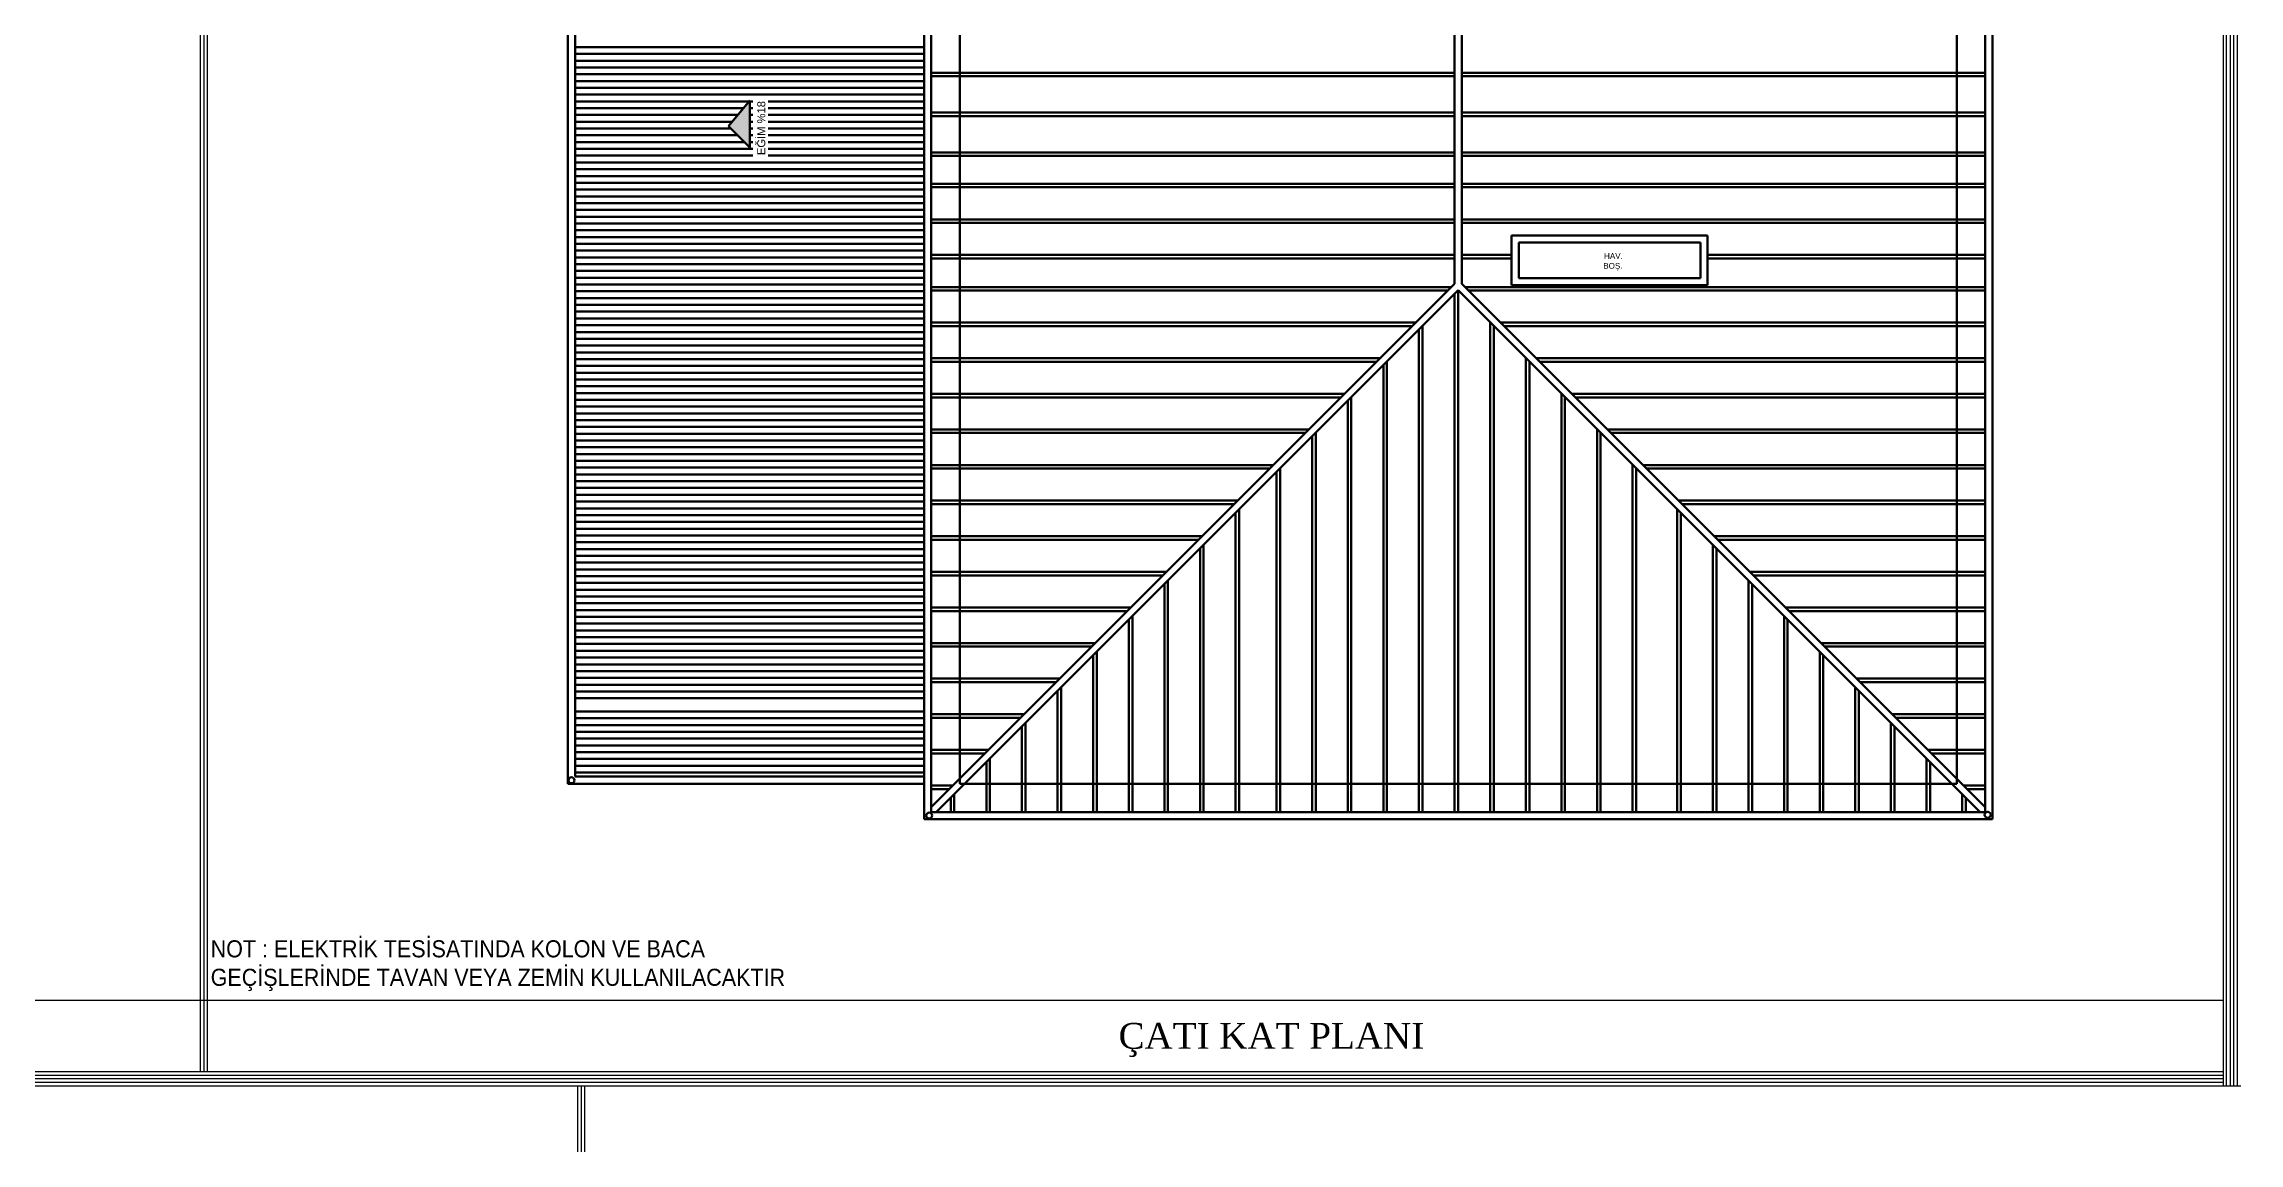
# Model space of a CAD drawing. Header units: millimetres. Extents: x 2046 to 14753, y 2361 to 29276.
# Drawn here: x 8400 to 11482, y 11071 to 12615 of the extents above; entities that cross this region are included whole.
import ezdxf

# ---------------------------------------------------------------- set-up
doc = ezdxf.new("R2010")
doc.units = ezdxf.units.MM
for name, color, linetype, lineweight in [('A.O. DUVAR', 7, 'Continuous', 50), ('TOPRAKLAMA', 44, 'Continuous', 18), ('yazi', 251, 'Continuous', 25)]:
    doc.layers.add(name, color=color, linetype=linetype, lineweight=lineweight)
doc.layers.add('Elektrik Yazı', color=7, linetype='Continuous')
doc.styles.add('Elektrik Yazı', font='times.ttf')
doc.styles.add('SS', font='arial.ttf', dxfattribs={"height": 11.5})
doc.styles.add('ulku', font='arial.ttf')
doc.styles.add('UNIVCH', font='arial.ttf', dxfattribs={"width": 0.7, "height": 70})

# ---------------------------------------------------------------- blocks, each defined once
blk = doc.blocks.new('ÖZEL NOT')
at = {"layer": 'Elektrik Yazı', "insert": (0, 81.2), "char_height": 24, "width": 884.096, "attachment_point": 1, "style": 'UNIVCH'}
blk.add_mtext('{\\W0.9;NOT : ELEKTRİK TESİSATINDA KOLON VE BACA GEÇİŞLERİNDE TAVAN VEYA ZEMİN KULLANILACAKTIR}', dxfattribs=at)

msp = doc.modelspace()

# ---------------------------------------------------------------- hatches: boundary and pattern name
at = {"layer": 'A.O. DUVAR'}
h = msp.add_hatch(color=256, dxfattribs=at)
h.dxf.hatch_style = 1
h.paths.add_polyline_path([(9390.632, 12535.123), (9360.632, 12499.123), (9390.632, 12469.123)])

# ---------------------------------------------------------------- linework, layer by layer
for p, q in [((9635.33, 11525.858), (9635.33, 13685.858)), ((11135.33, 13685.858), (11135.33, 11525.858)), ((9645.33, 11535.858), (9645.33, 13675.858)), ((11125.33, 13675.858), (11125.33, 11535.858)), ((9135.33, 13635.858), (9135.33, 11575.858)), ((9145.33, 13625.858), (9145.33, 11585.858)), ((9685.33, 13635.858), (9685.33, 11575.858)), ((11085.33, 11575.858), (11085.33, 13635.858)), ((10380.33, 12933.787), (10380.33, 12277.929)), ((10390.33, 12933.787), (10390.33, 12277.929)), ((10380.33, 12574.358), (9645.33, 12574.358)), ((10380.33, 12569.358), (9645.33, 12569.358)), ((10390.33, 12574.358), (11125.33, 12574.358)), ((10390.33, 12569.358), (11125.33, 12569.358)), ((9360.632, 12499.123), (9390.632, 12535.123)), ((9390.632, 12535.123), (9390.632, 12469.123)), ((10380.33, 12518.358), (9645.33, 12518.358)), ((10390.33, 12518.358), (11125.33, 12518.358)), ((9390.632, 12469.123), (9360.632, 12499.123)), ((10380.33, 12513.358), (9645.33, 12513.358)), ((10390.33, 12513.358), (11125.33, 12513.358)), ((10380.33, 12462.358), (9645.33, 12462.358)), ((10380.33, 12457.358), (9645.33, 12457.358)), ((10390.33, 12462.358), (11125.33, 12462.358)), ((10390.33, 12457.358), (11125.33, 12457.358)), ((10380.33, 12418.358), (9645.33, 12418.358)), ((10380.33, 12413.358), (9645.33, 12413.358)), ((10390.33, 12418.358), (11125.33, 12418.358)), ((10390.33, 12413.358), (11125.33, 12413.358)), ((10380.33, 12368.358), (9645.33, 12368.358)), ((10380.33, 12363.358), (9645.33, 12363.358)), ((10390.33, 12368.358), (11125.33, 12368.358)), ((10390.33, 12363.358), (11125.33, 12363.358)), ((10460.33, 12345.858), (10735.33, 12345.858)), ((10460.33, 12275.858), (10460.33, 12345.858)), ((10470.33, 12335.858), (10725.33, 12335.858)), ((10470.33, 12285.858), (10470.33, 12335.858)), ((10725.33, 12335.858), (10725.33, 12285.858)), ((10735.33, 12345.858), (10735.33, 12275.858)), ((10380.33, 12318.358), (9645.33, 12318.358)), ((10380.33, 12318.358), (9645.33, 12318.358)), ((10380.33, 12313.358), (9645.33, 12313.358)), ((10390.33, 12318.358), (10460.33, 12318.358)), ((10390.33, 12318.358), (10460.33, 12318.358)), ((10390.33, 12313.358), (10460.33, 12313.358)), ((10735.33, 12318.358), (11125.33, 12318.358)), ((10735.33, 12318.358), (11125.33, 12318.358)), ((10735.33, 12313.358), (11125.33, 12313.358)), ((9645.33, 11542.929), (10380.33, 12277.929)), ((10375.759, 12273.358), (9645.33, 12273.358)), ((10370.759, 12268.358), (9645.33, 12268.358)), ((9652.401, 11535.858), (10385.33, 12268.787)), ((10385.2, 12268.657), (10385.2, 11535.858)), ((10623.259, 12030.858), (10385.33, 12268.787)), ((10637.401, 12030.858), (10390.33, 12277.929)), ((10394.901, 12273.358), (11125.33, 12273.358)), ((10399.901, 12268.358), (11125.33, 12268.358)), ((10735.33, 12275.858), (10460.33, 12275.858)), ((10725.33, 12285.858), (10470.33, 12285.858)), ((10380.2, 12263.657), (10380.2, 11535.858)), ((10325.759, 12223.358), (9645.33, 12223.358)), ((10320.759, 12218.358), (9645.33, 12218.358)), ((10330.2, 12213.657), (10330.2, 11535.858)), ((10335.2, 12218.657), (10335.2, 11535.858)), ((10430.2, 12223.918), (10430.2, 11535.858)), ((10435.2, 12218.918), (10435.2, 11535.858)), ((10444.901, 12223.358), (11125.33, 12223.358)), ((10449.901, 12218.358), (11125.33, 12218.358)), ((10275.759, 12173.358), (9645.33, 12173.358)), ((10270.759, 12168.358), (9645.33, 12168.358)), ((10280.2, 12163.657), (10280.2, 11535.858)), ((10285.2, 12168.657), (10285.2, 11535.858)), ((10480.2, 12173.918), (10480.2, 12030.858)), ((10480.2, 12173.918), (10480.2, 11535.858)), ((10485.2, 12168.918), (10485.2, 12030.858)), ((10485.2, 12168.918), (10485.2, 11535.858)), ((10494.901, 12173.358), (11125.33, 12173.358)), ((10499.901, 12168.358), (11125.33, 12168.358)), ((10225.759, 12123.358), (9645.33, 12123.358)), ((10220.759, 12118.358), (9645.33, 12118.358)), ((10230.2, 12113.657), (10230.2, 11535.858)), ((10235.2, 12118.657), (10235.2, 11535.858)), ((10530.2, 12123.918), (10530.2, 12030.858)), ((10530.2, 12123.918), (10530.2, 11535.858)), ((10535.2, 12118.918), (10535.2, 12030.858)), ((10535.2, 12118.918), (10535.2, 11535.858)), ((10544.901, 12123.358), (11125.33, 12123.358)), ((10549.901, 12118.358), (11125.33, 12118.358)), ((10175.759, 12073.358), (9645.33, 12073.358)), ((10170.759, 12068.358), (9645.33, 12068.358)), ((10180.2, 12063.657), (10180.2, 11535.858)), ((10185.2, 12068.657), (10185.2, 11535.858)), ((10580.2, 12073.918), (10580.2, 12030.858)), ((10580.2, 12073.918), (10580.2, 11535.858)), ((10585.2, 12068.918), (10585.2, 12030.858)), ((10585.2, 12068.918), (10585.2, 11535.858)), ((10594.901, 12073.358), (11125.33, 12073.358)), ((10599.901, 12068.358), (11125.33, 12068.358)), ((10125.759, 12023.358), (9645.33, 12023.358)), ((11118.259, 11535.858), (10623.259, 12030.858)), ((10630.2, 12023.918), (10630.2, 11535.858)), ((11125.33, 11542.929), (10637.401, 12030.858)), ((10644.901, 12023.358), (11125.33, 12023.358)), ((10120.759, 12018.358), (9645.33, 12018.358)), ((10130.2, 12013.657), (10130.2, 11535.858)), ((10135.2, 12018.657), (10135.2, 11535.858)), ((10635.2, 12018.918), (10635.2, 11535.858)), ((10649.901, 12018.358), (11125.33, 12018.358)), ((10075.759, 11973.358), (9645.33, 11973.358)), ((10070.759, 11968.358), (9645.33, 11968.358)), ((10077.83, 11961.287), (10077.83, 11535.858)), ((10692.83, 11961.287), (10692.83, 11535.858)), ((10694.901, 11973.358), (11125.33, 11973.358)), ((10699.901, 11968.358), (11125.33, 11968.358)), ((10072.83, 11956.287), (10072.83, 11535.858)), ((10697.83, 11956.287), (10697.83, 11535.858)), ((10025.759, 11923.358), (9645.33, 11923.358)), ((10020.759, 11918.358), (9645.33, 11918.358)), ((10022.83, 11906.287), (10022.83, 11535.858)), ((10027.83, 11911.287), (10027.83, 11535.858)), ((10742.83, 11911.287), (10742.83, 11535.858)), ((10744.901, 11923.358), (11125.33, 11923.358)), ((10747.83, 11906.287), (10747.83, 11535.858)), ((10749.901, 11918.358), (11125.33, 11918.358)), ((9975.759, 11873.358), (9645.33, 11873.358)), ((9970.759, 11868.358), (9645.33, 11868.358)), ((10794.901, 11873.358), (11125.33, 11873.358)), ((10799.901, 11868.358), (11125.33, 11868.358)), ((9972.83, 11856.287), (9972.83, 11535.858)), ((9977.83, 11861.287), (9977.83, 11535.858)), ((10792.83, 11861.287), (10792.83, 11535.858)), ((10797.83, 11856.287), (10797.83, 11535.858)), ((9925.759, 11823.358), (9645.33, 11823.358)), ((9920.759, 11818.358), (9645.33, 11818.358)), ((9922.83, 11806.287), (9922.83, 11535.858)), ((9927.83, 11811.287), (9927.83, 11535.858)), ((10842.83, 11811.287), (10842.83, 11535.858)), ((10844.901, 11823.358), (11125.33, 11823.358)), ((10847.83, 11806.287), (10847.83, 11535.858)), ((10849.901, 11818.358), (11125.33, 11818.358)), ((9875.759, 11773.358), (9645.33, 11773.358)), ((9870.759, 11768.358), (9645.33, 11768.358)), ((9872.83, 11756.287), (9872.83, 11535.858)), ((9877.83, 11761.287), (9877.83, 11535.858)), ((10892.83, 11761.287), (10892.83, 11535.858)), ((10894.901, 11773.358), (11125.33, 11773.358)), ((10897.83, 11756.287), (10897.83, 11535.858)), ((10899.901, 11768.358), (11125.33, 11768.358)), ((9825.759, 11723.358), (9645.33, 11723.358)), ((9820.759, 11718.358), (9645.33, 11718.358)), ((10944.901, 11723.358), (11125.33, 11723.358)), ((10949.901, 11718.358), (11125.33, 11718.358)), ((9822.83, 11706.287), (9822.83, 11535.858)), ((9827.83, 11711.287), (9827.83, 11535.858)), ((10942.83, 11711.287), (10942.83, 11535.858)), ((10947.83, 11706.287), (10947.83, 11535.858)), ((9775.759, 11673.358), (9645.33, 11673.358)), ((9770.759, 11668.358), (9645.33, 11668.358)), ((9772.83, 11656.287), (9772.83, 11535.858)), ((9777.83, 11661.287), (9777.83, 11535.858)), ((10992.83, 11661.287), (10992.83, 11535.858)), ((10994.901, 11673.358), (11125.33, 11673.358)), ((10997.83, 11656.287), (10997.83, 11535.858)), ((10999.901, 11668.358), (11125.33, 11668.358)), ((9725.759, 11623.358), (9645.33, 11623.358)), ((11044.901, 11623.358), (11125.33, 11623.358)), ((9720.759, 11618.358), (9645.33, 11618.358)), ((9722.83, 11606.287), (9722.83, 11535.858)), ((9727.83, 11611.287), (9727.83, 11535.858)), ((11042.83, 11611.287), (11042.83, 11535.858)), ((11047.83, 11606.287), (11047.83, 11535.858)), ((11049.901, 11618.358), (11125.33, 11618.358)), ((9135.33, 11575.858), (9635.33, 11575.858)), ((9145.33, 11585.858), (9635.33, 11585.858)), ((9675.759, 11573.358), (9645.33, 11573.358)), ((9670.759, 11568.358), (9645.33, 11568.358)), ((9677.83, 11561.287), (9677.83, 11535.858)), ((9685.33, 11575.858), (11085.33, 11575.858)), ((11092.83, 11561.287), (11092.83, 11535.858)), ((11094.901, 11573.358), (11125.33, 11573.358)), ((11099.901, 11568.358), (11125.33, 11568.358)), ((11125.33, 11535.858), (9645.33, 11535.858)), ((9672.83, 11556.287), (9672.83, 11535.858)), ((11097.83, 11556.287), (11097.83, 11535.858)), ((9635.33, 11525.858), (9635.33, 11525.858)), ((9635.33, 11525.858), (11085.33, 11525.858)), ((9635.33, 11525.858), (9635.33, 11525.858)), ((11135.33, 11525.858), (9635.33, 11525.858)), ((11085.33, 11525.858), (11085.33, 11525.858))]:
    msp.add_line(p, q, dxfattribs=at)
at = {"layer": 'A.O. DUVAR', "linetype": 'Continuous', "transparency": 33554488}
for p, q in [((9635.33, 12610.235), (9145.33, 12610.235)), ((9635.33, 12600.71), (9145.33, 12600.71)), ((9635.33, 12591.185), (9145.33, 12591.185)), ((9635.33, 12581.66), (9145.33, 12581.66)), ((9635.33, 12572.135), (9145.33, 12572.135)), ((9635.33, 12562.61), (9145.33, 12562.61)), ((9635.33, 12553.085), (9145.33, 12553.085)), ((9635.33, 12543.56), (9145.33, 12543.56)), ((9389.726, 12534.035), (9145.33, 12534.035)), ((9381.788, 12524.51), (9145.33, 12524.51)), ((9373.851, 12514.985), (9145.33, 12514.985)), ((9394.887, 12534.035), (9390.632, 12534.035)), ((9394.887, 12524.51), (9390.632, 12524.51)), ((9394.887, 12514.985), (9390.632, 12514.985)), ((9635.33, 12534.035), (9416.375, 12534.035)), ((9635.33, 12524.51), (9416.375, 12524.51)), ((9635.33, 12514.985), (9416.375, 12514.985)), ((9365.913, 12505.46), (9145.33, 12505.46)), ((9363.82, 12495.935), (9145.33, 12495.935)), ((9373.345, 12486.41), (9145.33, 12486.41)), ((9394.887, 12505.46), (9390.632, 12505.46)), ((9394.887, 12495.935), (9390.632, 12495.935)), ((9394.887, 12486.41), (9390.632, 12486.41)), ((9635.33, 12505.46), (9416.375, 12505.46)), ((9635.33, 12495.935), (9416.375, 12495.935)), ((9635.33, 12486.41), (9416.375, 12486.41)), ((9382.87, 12476.885), (9145.33, 12476.885)), ((9394.887, 12467.36), (9145.33, 12467.36)), ((9394.887, 12457.835), (9145.33, 12457.835)), ((9394.887, 12476.885), (9390.632, 12476.885)), ((9635.33, 12476.885), (9416.375, 12476.885)), ((9635.33, 12467.36), (9416.375, 12467.36)), ((9635.33, 12457.835), (9416.375, 12457.835)), ((9635.33, 12448.31), (9145.33, 12448.31)), ((9635.33, 12438.785), (9145.33, 12438.785)), ((9635.33, 12429.26), (9145.33, 12429.26)), ((9635.33, 12419.735), (9145.33, 12419.735)), ((9635.33, 12410.21), (9145.33, 12410.21)), ((9635.33, 12400.685), (9145.33, 12400.685)), ((9635.33, 12391.16), (9145.33, 12391.16)), ((9635.33, 12381.635), (9145.33, 12381.635)), ((9635.33, 12372.11), (9145.33, 12372.11)), ((9635.33, 12362.585), (9145.33, 12362.585)), ((9635.33, 12353.06), (9145.33, 12353.06)), ((9635.33, 12343.535), (9145.33, 12343.535)), ((9635.33, 12334.01), (9145.33, 12334.01)), ((9635.33, 12324.485), (9145.33, 12324.485)), ((9635.33, 12314.96), (9145.33, 12314.96)), ((9635.33, 12305.435), (9145.33, 12305.435)), ((9635.33, 12295.91), (9145.33, 12295.91)), ((9635.33, 12286.385), (9145.33, 12286.385)), ((9635.33, 12276.86), (9145.33, 12276.86)), ((9635.33, 12267.335), (9145.33, 12267.335)), ((9635.33, 12257.81), (9145.33, 12257.81)), ((9635.33, 12248.285), (9145.33, 12248.285)), ((9635.33, 12238.76), (9145.33, 12238.76)), ((9635.33, 12229.235), (9145.33, 12229.235)), ((9635.33, 12219.71), (9145.33, 12219.71)), ((9635.33, 12210.185), (9145.33, 12210.185)), ((9635.33, 12200.66), (9145.33, 12200.66)), ((9635.33, 12191.135), (9145.33, 12191.135)), ((9635.33, 12181.61), (9145.33, 12181.61)), ((9635.33, 12172.085), (9145.33, 12172.085)), ((9635.33, 12162.56), (9145.33, 12162.56)), ((9635.33, 12153.035), (9145.33, 12153.035)), ((9635.33, 12143.51), (9145.33, 12143.51)), ((9635.33, 12133.985), (9145.33, 12133.985)), ((9635.33, 12124.46), (9145.33, 12124.46)), ((9635.33, 12114.935), (9145.33, 12114.935)), ((9635.33, 12105.41), (9145.33, 12105.41)), ((9635.33, 12095.885), (9145.33, 12095.885)), ((9635.33, 12086.36), (9145.33, 12086.36)), ((9635.33, 12076.835), (9145.33, 12076.835)), ((9635.33, 12067.31), (9145.33, 12067.31)), ((9635.33, 12057.785), (9145.33, 12057.785)), ((9635.33, 12048.26), (9145.33, 12048.26)), ((9635.33, 12038.735), (9145.33, 12038.735)), ((9635.33, 12029.21), (9145.33, 12029.21)), ((9635.33, 12019.685), (9145.33, 12019.685)), ((9635.33, 12010.16), (9145.33, 12010.16)), ((9635.33, 12000.635), (9145.33, 12000.635)), ((9635.33, 11991.11), (9145.33, 11991.11)), ((9635.33, 11981.585), (9145.33, 11981.585)), ((9635.33, 11972.06), (9145.33, 11972.06)), ((9635.33, 11962.535), (9145.33, 11962.535)), ((9635.33, 11953.01), (9145.33, 11953.01)), ((9635.33, 11943.485), (9145.33, 11943.485)), ((9635.33, 11933.96), (9145.33, 11933.96)), ((9635.33, 11924.435), (9145.33, 11924.435)), ((9635.33, 11914.91), (9145.33, 11914.91)), ((9635.33, 11905.385), (9145.33, 11905.385)), ((9635.33, 11895.86), (9145.33, 11895.86)), ((9635.33, 11886.335), (9145.33, 11886.335)), ((9635.33, 11876.81), (9145.33, 11876.81)), ((9635.33, 11867.285), (9145.33, 11867.285)), ((9635.33, 11857.76), (9145.33, 11857.76)), ((9635.33, 11848.235), (9145.33, 11848.235)), ((9635.33, 11838.71), (9145.33, 11838.71)), ((9635.33, 11829.185), (9145.33, 11829.185)), ((9635.33, 11819.66), (9145.33, 11819.66)), ((9635.33, 11810.135), (9145.33, 11810.135)), ((9635.33, 11800.61), (9145.33, 11800.61)), ((9635.33, 11791.085), (9145.33, 11791.085)), ((9635.33, 11781.56), (9145.33, 11781.56)), ((9635.33, 11772.035), (9145.33, 11772.035)), ((9635.33, 11762.51), (9145.33, 11762.51)), ((9635.33, 11752.985), (9145.33, 11752.985)), ((9635.33, 11743.46), (9145.33, 11743.46)), ((9635.33, 11733.935), (9145.33, 11733.935)), ((9635.33, 11724.41), (9145.33, 11724.41)), ((9635.33, 11714.885), (9145.33, 11714.885)), ((9635.33, 11705.36), (9145.33, 11705.36)), ((9635.33, 11695.835), (9145.33, 11695.835)), ((9635.33, 11677.282), (9145.33, 11677.282)), ((9635.33, 11667.757), (9145.33, 11667.757)), ((9635.33, 11658.232), (9145.33, 11658.232)), ((9635.33, 11648.707), (9145.33, 11648.707)), ((9635.33, 11639.182), (9145.33, 11639.182)), ((9635.33, 11629.657), (9145.33, 11629.657)), ((9635.33, 11620.132), (9145.33, 11620.132)), ((9635.33, 11610.607), (9145.33, 11610.607)), ((9635.33, 11601.082), (9145.33, 11601.082)), ((9635.33, 11591.557), (9145.33, 11591.557))]:
    msp.add_line(p, q, dxfattribs=at)
at = {"layer": 'A.O. DUVAR'}
for centre in [(9140.249, 11580.688), (9642.552, 11531.119), (11128.707, 11532.14)]:
    msp.add_circle(centre, 4.234, dxfattribs=at)
at = {"layer": 'yazi'}
for p, q in [((11464.215, 11151.662), (11464.215, 26057.18)), ((11474.215, 11151.662), (11474.215, 26057.18)), ((3020.515, 11271.662), (11459.215, 11271.662))]:
    msp.add_line(p, q, dxfattribs=at)
for points in [[(3000.515, 26057.18), (3000.515, 29270.994), (11479.215, 29270.994), (11479.215, 11151.662)], [(3010.515, 26057.18), (3010.515, 29260.994), (11469.215, 29260.994), (11469.215, 11151.662)], [(3020.515, 26057.18), (3020.515, 29250.994), (11459.215, 29250.994), (11459.215, 11151.662)], [(8618.962, 14142.6), (8618.962, 11171.662)], [(8623.962, 14142.6), (8623.962, 11171.662)], [(8628.962, 14142.6), (8628.962, 11171.662)], [(3020.515, 11171.662), (11459.215, 11171.662)], [(3020.515, 11166.662), (11459.215, 11166.662)], [(3020.515, 11161.662), (11459.215, 11161.662)], [(3020.515, 11156.662), (11459.215, 11156.662)], [(3020.515, 11151.662), (11484.215, 11151.662)], [(9148.746, 11151.662), (9148.746, 2381.267)], [(9153.746, 11151.662), (9153.746, 2381.267)], [(9158.746, 11151.662), (9158.746, 2381.267)]]:
    msp.add_lwpolyline(points, dxfattribs=at)

# ---------------------------------------------------------------- block references
at = {"layer": 'TOPRAKLAMA'}
msp.add_blockref('ÖZEL NOT', (8633.719, 11274.767), dxfattribs=at)

# ---------------------------------------------------------------- texts
at = {"layer": 'A.O. DUVAR', "style": 'SS'}
msp.add_text('EĞİM %%%18 ', height=11.23635, rotation=90, dxfattribs=at).set_placement((9412.38, 12458.618))
at = {"layer": 'A.O. DUVAR', "style": 'ulku'}
for s, p in [('BOŞ.', (10589.015, 12299.062, -2.763)), ('HAV.', (10590.112, 12312.911, -2.763))]:
    msp.add_text(s, height=8.0786, dxfattribs=at).set_placement(p)
at = {"layer": 'yazi', "lineweight": 30, "insert": (9908.429, 11239.869), "char_height": 36.27535, "width": 737.82109, "attachment_point": 1, "style": 'Elektrik Yazı'}
msp.add_mtext('ÇATI KAT PLANI', dxfattribs=at)

doc.saveas('drawing.dxf')
